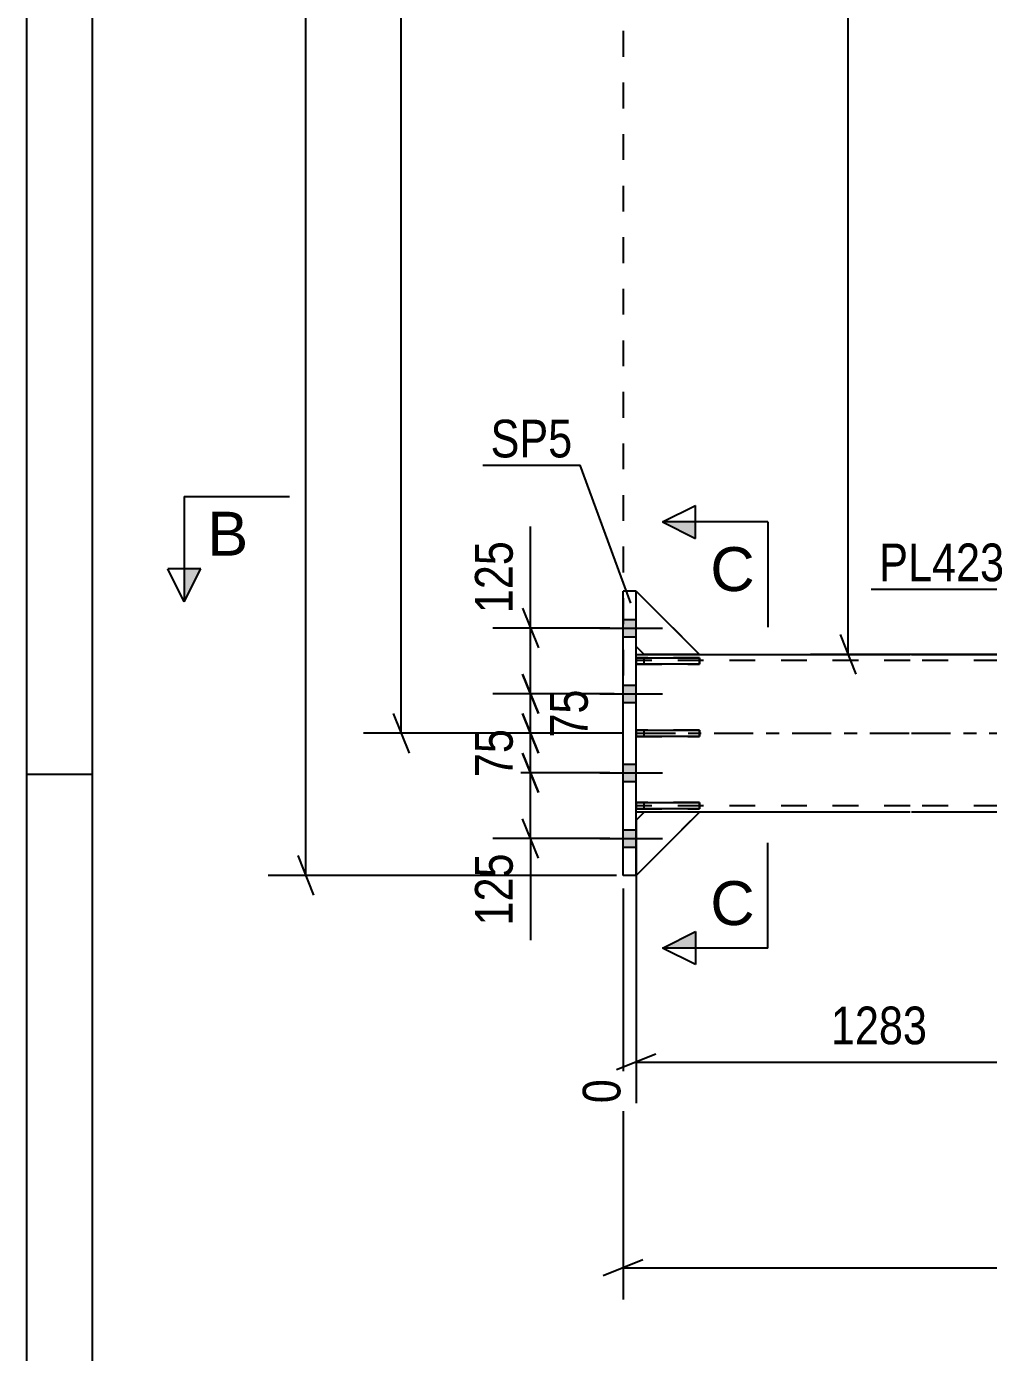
# Model space of a CAD drawing. Header units: millimetres. Extents: x -46 to 795, y -429 to 165.
# Drawn here: x -46.3 to 26.8, y -174.7 to -73.9 of the extents above; entities that cross this region are included whole.
import ezdxf

# ---------------------------------------------------------------- set-up
doc = ezdxf.new("R2010")
doc.units = ezdxf.units.MM
doc.linetypes.add('DXK_LINE_DOT2', pattern=[3.9198, 1.9599, -1.9599])
doc.linetypes.add('DXK_LINE_DOT3', pattern=[5.9187, 2.979, -0.9799, 0.9799, -0.9799])
doc.styles.add('Arial', font='ARIAL.TTF', dxfattribs={"height": 0.2})
doc.styles.add('Arial Narrow', font='ARIALN.TTF', dxfattribs={"height": 0.2})

# ---------------------------------------------------------------- blocks, each defined once
blk = doc.blocks.new('Unknown-761550471-1135')
at = {"color": 5, "linetype": 'Continuous'}
for p, q in [((-46.31, 165.26), (-46.31, -428.74)), ((-41.31, 160.26), (-41.31, -423.74)), ((-41.31, -130.74), (-46.31, -130.74))]:
    blk.add_line(p, q, dxfattribs=at)
blk = doc.blocks.new('Part-761550471-4907 - 4741')
at = {"color": 2, "linetype": 'Continuous'}
for p, q in [((0, -127.84), (0, -127.36)), ((0, -127.36), (4.8, -127.36)), ((4.8, -127.84), (0, -127.84)), ((4.8, -127.36), (4.8, -127.84))]:
    blk.add_line(p, q, dxfattribs=at)
at = {"color": 7, "linetype": 'DXK_LINE_DOT2'}
blk.add_line((0.6, -127.84), (0.6, -127.36), dxfattribs=at)
blk = doc.blocks.new('Part-761550471-4908 - 4741')
at = {"color": 2, "linetype": 'Continuous'}
for p, q in [((0, -133.34), (0, -132.86)), ((0, -132.86), (4.8, -132.86)), ((4.8, -132.86), (4.8, -133.34)), ((4.8, -133.34), (0, -133.34))]:
    blk.add_line(p, q, dxfattribs=at)
at = {"color": 7, "linetype": 'DXK_LINE_DOT2'}
blk.add_line((0.6, -133.34), (0.6, -132.86), dxfattribs=at)
blk = doc.blocks.new('Part-761550471-4920 - 4741')
at = {"color": 7, "linetype": 'DXK_LINE_DOT2'}
for p, q in [((0.6, -133.6), (0, -134.2)), ((0, -138.4), (4.8, -133.6)), ((4.8, -133.6), (0.6, -133.6)), ((0, -134.2), (0, -138.4))]:
    blk.add_line(p, q, dxfattribs=at)
blk = doc.blocks.new('Part-761550471-4911 - 4741')
at = {"color": 2, "linetype": 'Continuous'}
for p, q in [((0, -121), (0, -116.8)), ((0, -116.8), (4.8, -121.6)), ((0.6, -121.6), (0, -121)), ((4.8, -121.6), (0.6, -121.6))]:
    blk.add_line(p, q, dxfattribs=at)
blk = doc.blocks.new('Part-761550471-4917 - 4741')
at = {"color": 2, "linetype": 'Continuous'}
for p, q in [((0.6, -133.6), (0, -134.2)), ((0, -138.4), (4.8, -133.6)), ((4.8, -133.6), (0.6, -133.6)), ((0, -134.2), (0, -138.4))]:
    blk.add_line(p, q, dxfattribs=at)
blk = doc.blocks.new('Part-761550471-4914 - 4741')
at = {"color": 7, "linetype": 'DXK_LINE_DOT2'}
for p, q in [((0, -121), (0, -116.8)), ((0, -116.8), (4.8, -121.6)), ((0.6, -121.6), (0, -121)), ((4.8, -121.6), (0.6, -121.6))]:
    blk.add_line(p, q, dxfattribs=at)
blk = doc.blocks.new('Part-761550471-4886 - 4741')
at = {"color": 2, "linetype": 'Continuous'}
for p, q in [((-1, -138.4), (-1, -116.8)), ((0, -116.8), (-1, -116.8)), ((0, -138.4), (0, -116.8)), ((0, -138.4), (-1, -138.4))]:
    blk.add_line(p, q, dxfattribs=at)
blk = doc.blocks.new('Part-761550471-4945 - 4741')
at = {"color": 7, "linetype": 'DXK_LINE_DOT2'}
for p, q in [((4.8, -121.86), (0, -121.86)), ((0, -121.86), (0, -122.34)), ((0.6, -122.34), (0.6, -121.86)), ((4.8, -122.34), (4.8, -121.86)), ((0, -122.34), (4.8, -122.34))]:
    blk.add_line(p, q, dxfattribs=at)
blk = doc.blocks.new('Part-761550471-4946 - 4741')
at = {"color": 7, "linetype": 'DXK_LINE_DOT2'}
for p, q in [((4.8, -127.36), (0, -127.36)), ((0, -127.36), (0, -127.84)), ((0, -127.84), (4.8, -127.84)), ((0.6, -127.84), (0.6, -127.36)), ((4.8, -127.84), (4.8, -127.36))]:
    blk.add_line(p, q, dxfattribs=at)
blk = doc.blocks.new('Part-761550471-4947 - 4741')
at = {"color": 7, "linetype": 'DXK_LINE_DOT2'}
for p, q in [((4.8, -132.86), (0, -132.86)), ((0, -132.86), (0, -133.34)), ((0.6, -133.34), (0.6, -132.86)), ((4.8, -133.34), (4.8, -132.86)), ((0, -133.34), (4.8, -133.34))]:
    blk.add_line(p, q, dxfattribs=at)
blk = doc.blocks.new('Part-761550471-4948 - 4741')
at = {"color": 2, "linetype": 'Continuous'}
for p, q in [((0, -122.34), (0, -121.86)), ((0, -121.86), (4.8, -121.86)), ((4.8, -121.86), (4.8, -122.34)), ((4.8, -122.34), (0, -122.34))]:
    blk.add_line(p, q, dxfattribs=at)
at = {"color": 7, "linetype": 'DXK_LINE_DOT2'}
blk.add_line((0.6, -122.34), (0.6, -121.86), dxfattribs=at)
blk = doc.blocks.new('Part-761550471-5007 - 4741')
at = {"color": 2, "linetype": 'Continuous'}
for p, q in [((0, -121.6), (20.8, -121.6)), ((20.9, -121.6), (36.9, -121.6)), ((0.6, -133.6), (0, -133.6)), ((20.8, -133.6), (4.8, -133.6)), ((80.54, -133.6), (20.9, -133.6))]:
    blk.add_line(p, q, dxfattribs=at)
at = {"color": 7, "linetype": 'DXK_LINE_DOT2'}
for p, q in [((0, -133.6), (0, -121.6)), ((20.8, -122.08), (0, -122.08)), ((568.54, -122.08), (20.9, -122.08)), ((20.8, -133.12), (0, -133.12)), ((4.8, -133.6), (0.6, -133.6)), ((568.54, -133.12), (20.9, -133.12))]:
    blk.add_line(p, q, dxfattribs=at)
at = {"color": 7, "linetype": 'DXK_LINE_DOT3'}
for p, q in [((0, -127.6), (20.8, -127.6)), ((20.9, -127.6), (568.54, -127.6))]:
    blk.add_line(p, q, dxfattribs=at)
blk = doc.blocks.new('Bolt-761550471-5068 - 4741')
at = {"linetype": 'Continuous'}
for points in [[(-1, -118.94), (-1, -120.26), (0, -120.26), (0, -118.94)], [(-1, -118.94), (-1, -120.26), (0, -120.26), (0, -118.94)], [(-1, -118.94), (-1, -120.26), (0, -120.26), (0, -118.94)], [(-1, -123.94), (-1, -125.26), (0, -125.26), (0, -123.94)], [(-1, -123.94), (-1, -125.26), (0, -125.26), (0, -123.94)], [(-1, -129.94), (-1, -131.26), (0, -131.26), (0, -129.94)], [(-1, -129.94), (-1, -131.26), (0, -131.26), (0, -129.94)], [(-1, -134.94), (-1, -136.26), (0, -136.26), (0, -134.94)], [(-1, -134.94), (-1, -136.26), (0, -136.26), (0, -134.94)], [(-1, -134.94), (-1, -136.26), (0, -136.26), (0, -134.94)]]:
    blk.add_hatch(color=1, dxfattribs=at).paths.add_polyline_path(points)
at = {"color": 1, "linetype": 'Continuous'}
for p, q in [((-2.76, -119.6), (2, -119.6)), ((-2.76, -119.6), (2, -119.6)), ((-2.76, -119.6), (2, -119.6)), ((-1, -118.94), (0, -118.94)), ((-1, -118.94), (0, -118.94)), ((-1, -118.94), (0, -118.94)), ((-1, -120.26), (0, -120.26)), ((-1, -120.26), (0, -120.26)), ((-1, -120.26), (0, -120.26)), ((-1, -123.94), (0, -123.94)), ((-1, -123.94), (0, -123.94)), ((-2.76, -124.6), (2, -124.6)), ((-2.76, -124.6), (2, -124.6)), ((-1, -125.26), (0, -125.26)), ((-1, -125.26), (0, -125.26)), ((-1, -129.94), (0, -129.94)), ((-1, -129.94), (0, -129.94)), ((-2.76, -130.6), (2, -130.6)), ((-2.76, -130.6), (2, -130.6)), ((-1, -131.26), (0, -131.26)), ((-1, -131.26), (0, -131.26)), ((-1, -134.94), (0, -134.94)), ((-1, -134.94), (0, -134.94)), ((-1, -134.94), (0, -134.94)), ((-2.76, -135.6), (2, -135.6)), ((-2.76, -135.6), (2, -135.6)), ((-2.76, -135.6), (2, -135.6)), ((-1, -136.26), (0, -136.26)), ((-1, -136.26), (0, -136.26)), ((-1, -136.26), (0, -136.26))]:
    blk.add_line(p, q, dxfattribs=at)
blk = doc.blocks.new('Line-761550471-19227 - 4741')
at = {"color": 1, "linetype": 'DXK_LINE_DOT2'}
blk.add_line((-1, -3.66), (-1, -124.6), dxfattribs=at)
blk = doc.blocks.new('StraightDimension-761550471-23030 - 4741')
at = {"color": 7, "linetype": 'Continuous'}
for p, q in [((-1, -139.4), (-1, -170.63)), ((0.5, -167.63), (-2.5, -168.83)), ((-1, -168.23), (609.54, -168.23))]:
    blk.add_line(p, q, dxfattribs=at)
blk = doc.blocks.new('StraightDimension-761550471-22932 - 4741')
at = {"color": 7, "linetype": 'Continuous'}
for p, q in [((-8.63, -129.1), (-7.43, -132.1)), ((-2, -130.6), (-10.88, -130.6)), ((-8.03, -135.6), (-8.03, -130.6)), ((-7.43, -137.1), (-8.63, -134.1)), ((-2, -135.6), (-10.88, -135.6)), ((-8.03, -135.6), (-8.03, -143.33)), ((-8.03, -135.6), (-8.03, -143.33))]:
    blk.add_line(p, q, dxfattribs=at)
at = {"color": 0}
blk.add_wipeout([(-8.78, -136.12), (-12.98, -136.12), (-12.98, -142.81), (-8.78, -142.81)], dxfattribs=at)
at = {"color": 3, "style": 'Arial Narrow'}
blk.add_text('125', height=2.863, rotation=90.0002, dxfattribs=at).set_placement((-9.38, -142.21))
blk = doc.blocks.new('StraightDimension-761550471-22931 - 4741')
at = {"color": 7, "linetype": 'Continuous'}
for p, q in [((-8.63, -126.1), (-7.43, -129.1)), ((-1, -127.6), (-10.88, -127.6)), ((-8.03, -130.6), (-8.03, -127.6)), ((-7.43, -132.1), (-8.63, -129.1)), ((-2, -130.6), (-10.88, -130.6))]:
    blk.add_line(p, q, dxfattribs=at)
at = {"color": 0}
blk.add_wipeout([(-8.78, -126.67), (-12.98, -126.67), (-12.98, -131.53), (-8.78, -131.53)], dxfattribs=at)
at = {"color": 3, "style": 'Arial Narrow'}
blk.add_text('75', height=2.863, rotation=90.0002, dxfattribs=at).set_placement((-9.38, -130.93))
blk = doc.blocks.new('StraightDimension-761550471-22930 - 4741')
at = {"color": 7, "linetype": 'Continuous'}
for p, q in [((-8.63, -123.1), (-7.43, -126.1)), ((-1.67, -124.6), (-10.43, -124.6)), ((-8.03, -127.6), (-8.03, -124.6)), ((-7.43, -129.1), (-8.63, -126.1)), ((-1, -127.6), (-10.43, -127.6))]:
    blk.add_line(p, q, dxfattribs=at)
at = {"color": 0}
blk.add_wipeout([(-3.08, -123.67), (-7.28, -123.67), (-7.28, -128.53), (-3.08, -128.53)], dxfattribs=at)
at = {"color": 3, "style": 'Arial Narrow'}
blk.add_text('75', height=2.863, rotation=90.0002, dxfattribs=at).set_placement((-3.68, -127.93))
blk = doc.blocks.new('StraightDimension-761550471-17980 - 4741')
at = {"color": 7, "linetype": 'Continuous'}
for p, q in [((36.9, -122.6), (36.9, -161.2)), ((0, -134.6), (0, -155.72)), ((1.5, -151.99), (-1.5, -153.19)), ((35.4, -153.19), (38.4, -151.99)), ((0, -152.59), (36.9, -152.59))]:
    blk.add_line(p, q, dxfattribs=at)
at = {"color": 0}
blk.add_wipeout([(22.71, -151.84), (22.71, -147.64), (14.19, -147.64), (14.19, -151.84)], dxfattribs=at)
at = {"color": 3, "style": 'Arial Narrow'}
blk.add_text('1283', height=2.863, dxfattribs=at).set_placement((14.79, -151.24))
at = {"color": 0, "linetype": 'Continuous'}
for points in [[(-0.6, -153.29), (-4.8, -153.29), (-4.8, -156.32), (-0.6, -156.32)], [(36.3, -153.29), (32.1, -153.29), (32.1, -161.8), (36.3, -161.8)]]:
    blk.add_wipeout(points, dxfattribs=at)
at = {"color": 3, "linetype": 'Continuous', "style": 'Arial Narrow'}
for s, height, p in [('0', 2.86, (-1.2, -155.72)), ('1283', 2.863, (35.7, -161.2))]:
    blk.add_text(s, height=height, rotation=90.0002, dxfattribs=at).set_placement(p)
blk = doc.blocks.new('StraightDimension-761550471-6037 - 4741')
at = {"color": 7, "linetype": 'Continuous'}
for p, q in [((-17.85, -127.6), (-17.85, 0)), ((-18.45, -126.1), (-17.25, -129.1)), ((-0.98, -127.6), (-20.7, -127.6))]:
    blk.add_line(p, q, dxfattribs=at)
blk = doc.blocks.new('StraightDimension-761550471-19302 - 4741')
at = {"color": 7, "linetype": 'Continuous'}
for p, q in [((-25.1, -138.4), (-25.1, 6)), ((-25.7, -136.9), (-24.5, -139.9)), ((-1.5, -138.4), (-27.95, -138.4))]:
    blk.add_line(p, q, dxfattribs=at)
blk = doc.blocks.new('StraightDimension-761550471-22929 - 4741')
at = {"color": 7, "linetype": 'Continuous'}
for p, q in [((-8.03, -119.6), (-8.03, -111.87)), ((-8.03, -119.6), (-8.03, -111.87)), ((-8.63, -118.1), (-7.43, -121.1)), ((-2, -119.6), (-10.88, -119.6)), ((-8.03, -124.6), (-8.03, -119.6)), ((-7.43, -126.1), (-8.63, -123.1)), ((-1.67, -124.6), (-10.88, -124.6))]:
    blk.add_line(p, q, dxfattribs=at)
at = {"color": 0}
blk.add_wipeout([(-8.78, -112.39), (-12.98, -112.39), (-12.98, -119.07), (-8.78, -119.07)], dxfattribs=at)
at = {"color": 3, "style": 'Arial Narrow'}
blk.add_text('125', height=2.863, rotation=90.0002, dxfattribs=at).set_placement((-9.38, -118.47))
blk = doc.blocks.new('StraightDimension-761550471-23186 - 4741')
at = {"color": 7, "linetype": 'Continuous'}
for p, q in [((16.09, -121.6), (16.09, -6)), ((15.49, -120.1), (16.69, -123.1)), ((35.9, -121.6), (13.24, -121.6))]:
    blk.add_line(p, q, dxfattribs=at)
blk = doc.blocks.new('Mark-761550471-4882 - 4741')
at = {"color": 30, "linetype": 'Continuous'}
for p in [(-11.66, -107.23), (-0.4, -117.7)]:
    blk.add_line(p, (-4.25, -107.23), dxfattribs=at)
at = {"color": 0}
blk.add_wipeout([(-4.85, -106.63), (-4.85, -103.63), (-11.06, -103.63), (-11.06, -106.63)], dxfattribs=at)
blk.add_wipeout([(-4.85, -106.63), (-4.85, -103.63), (-11.06, -103.63), (-11.06, -106.63)], dxfattribs=at)
at = {"color": 3, "style": 'Arial Narrow'}
blk.add_text('SP5', height=2.863, dxfattribs=at).set_placement((-11.06, -106.63))
blk = doc.blocks.new('SectionMark-761550471-6362 - 4741')
at = {"linetype": 'Continuous'}
blk.add_hatch(color=6, dxfattribs=at).paths.add_polyline_path([(-34.33, -115.1), (-33.08, -115.1), (-34.33, -117.6)])
at = {"color": 6, "linetype": 'Continuous'}
for p, q in [((-34.33, -109.6), (-26.33, -109.6)), ((-34.33, -109.6), (-34.33, -117.6)), ((-34.33, -117.6), (-35.58, -115.1)), ((-33.08, -115.1), (-35.58, -115.1)), ((-34.33, -117.6), (-33.08, -115.1))]:
    blk.add_line(p, q, dxfattribs=at)
at = {"color": 0, "linetype": 'Continuous'}
blk.add_wipeout([(-29.47, -114.1), (-29.47, -110.6), (-32.58, -110.6), (-32.58, -114.1)], dxfattribs=at)
at = {"color": 3, "linetype": 'Continuous', "style": 'Arial'}
blk.add_text('B', height=3.34, dxfattribs=at).set_placement((-32.58, -114.1))
blk = doc.blocks.new('MarkSet-761550471-6425 - 4741')
at = {"color": 30, "linetype": 'Continuous'}
for p in [(17.86, -116.64), (37.14, -119.44)]:
    blk.add_line(p, (33.84, -116.64), dxfattribs=at)
at = {"color": 0}
for points in [[(27.96, -116.04), (27.96, -113.04), (18.46, -113.04), (18.46, -116.04)], [(33.24, -116.04), (33.24, -113.04), (28.86, -113.04), (28.86, -116.04)]]:
    blk.add_wipeout(points, dxfattribs=at)
for points in [[(27.96, -116.04), (27.96, -113.04), (18.46, -113.04), (18.46, -116.04)], [(33.24, -116.04), (33.24, -113.04), (28.86, -113.04), (28.86, -116.04)]]:
    blk.add_wipeout(points, dxfattribs=at)
at = {"color": 3, "style": 'Arial Narrow'}
for s, p in [('PL423', (18.46, -116.04)), ('BS', (28.86, -116.04))]:
    blk.add_text(s, height=2.863, dxfattribs=at).set_placement(p)
blk = doc.blocks.new('SectionMark-761550471-23438 - 4741')
at = {"linetype": 'Continuous'}
for points in [[(4.5, -111.54), (4.5, -112.79), (2, -111.54)], [(4.5, -142.68), (4.5, -143.93), (2, -143.93)]]:
    blk.add_hatch(color=6, dxfattribs=at).paths.add_polyline_path(points)
at = {"color": 6, "linetype": 'Continuous'}
for p, q in [((2, -111.54), (4.5, -110.29)), ((4.5, -112.79), (4.5, -110.29)), ((10, -111.54), (2, -111.54)), ((2, -111.54), (4.5, -112.79)), ((10, -111.54), (10, -119.54)), ((10, -143.93), (10, -135.93)), ((2, -143.93), (4.5, -142.68)), ((4.5, -142.68), (4.5, -145.18)), ((10, -143.93), (2, -143.93)), ((4.5, -145.18), (2, -143.93))]:
    blk.add_line(p, q, dxfattribs=at)
at = {"color": 0, "linetype": 'Continuous'}
for points in [[(9, -116.79), (9, -113.29), (5.63, -113.29), (5.63, -116.79)], [(9, -142.18), (9, -138.68), (5.63, -138.68), (5.63, -142.18)]]:
    blk.add_wipeout(points, dxfattribs=at)
at = {"color": 3, "linetype": 'Continuous', "style": 'Arial'}
for p in [(5.63, -116.79), (5.63, -142.18)]:
    blk.add_text('C', height=3.34, dxfattribs=at).set_placement(p)

msp = doc.modelspace()

# ---------------------------------------------------------------- block references
for name in ['Unknown-761550471-1135', 'Line-761550471-19227 - 4741', 'Part-761550471-4886 - 4741', 'Part-761550471-4911 - 4741', 'Part-761550471-4914 - 4741', 'Bolt-761550471-5068 - 4741', 'Part-761550471-5007 - 4741', 'Part-761550471-4945 - 4741', 'Part-761550471-4948 - 4741', 'Part-761550471-4907 - 4741', 'Part-761550471-4946 - 4741', 'Part-761550471-4908 - 4741', 'Part-761550471-4947 - 4741', 'Part-761550471-4920 - 4741', 'Part-761550471-4917 - 4741']:
    msp.add_blockref(name, (0, 0))

# ---------------------------------------------------------------- next in the draw order: block references
msp.add_blockref('StraightDimension-761550471-23030 - 4741', (0, 0))

# ---------------------------------------------------------------- next in the draw order: block references
msp.add_blockref('StraightDimension-761550471-22932 - 4741', (0, 0))

# ---------------------------------------------------------------- next in the draw order: block references
msp.add_blockref('StraightDimension-761550471-22931 - 4741', (0, 0))

# ---------------------------------------------------------------- next in the draw order: block references
msp.add_blockref('StraightDimension-761550471-22930 - 4741', (0, 0))

# ---------------------------------------------------------------- next in the draw order: block references
msp.add_blockref('StraightDimension-761550471-17980 - 4741', (0, 0))

# ---------------------------------------------------------------- next in the draw order: block references
for name in ['StraightDimension-761550471-6037 - 4741', 'StraightDimension-761550471-23186 - 4741']:
    msp.add_blockref(name, (0, 0))

# ---------------------------------------------------------------- next in the draw order: block references
msp.add_blockref('StraightDimension-761550471-19302 - 4741', (0, 0))

# ---------------------------------------------------------------- next in the draw order: block references
msp.add_blockref('StraightDimension-761550471-22929 - 4741', (0, 0))

# ---------------------------------------------------------------- next in the draw order: block references
msp.add_blockref('Mark-761550471-4882 - 4741', (0, 0))

# ---------------------------------------------------------------- next in the draw order: block references
msp.add_blockref('SectionMark-761550471-6362 - 4741', (0, 0))

# ---------------------------------------------------------------- next in the draw order: block references
for name in ['SectionMark-761550471-23438 - 4741', 'MarkSet-761550471-6425 - 4741']:
    msp.add_blockref(name, (0, 0))

doc.saveas('drawing.dxf')
